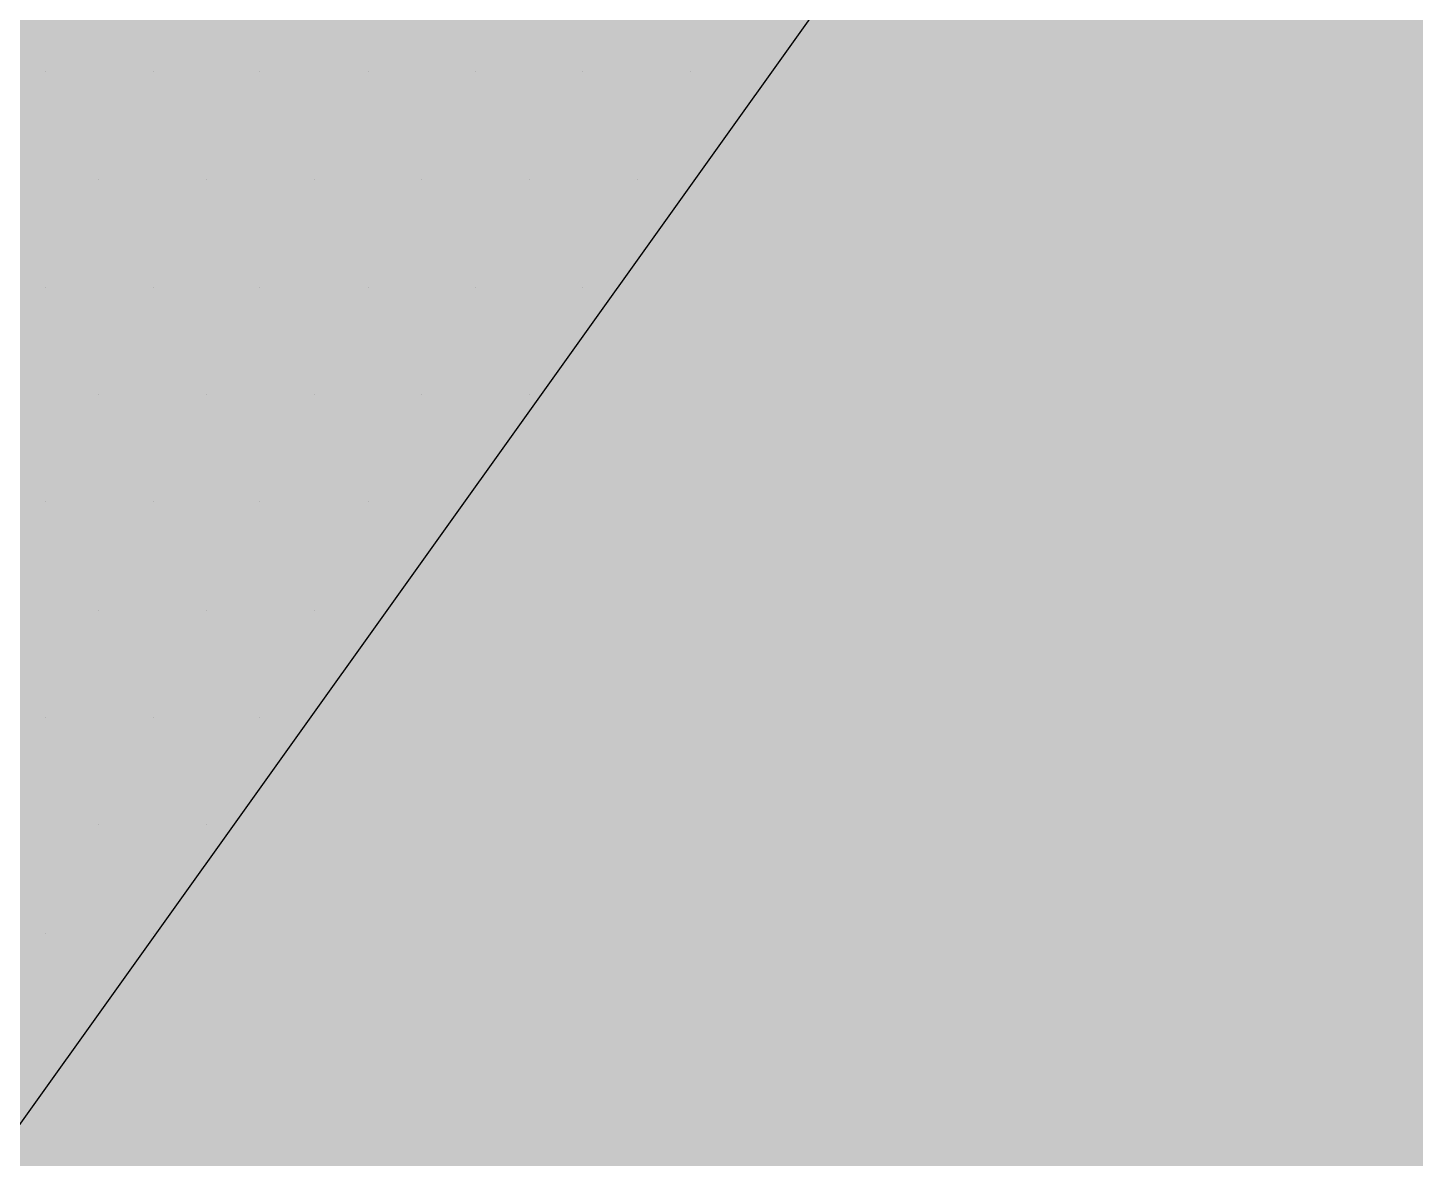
# Paper-space layout 'Layout1' of a CAD drawing. Extents: x -43 to 2298, y -18 to 768.
# Drawn here: x 141.176 to 141.886, y 270.442 to 271.02 of the extents above; entities that cross this region are included whole.
import ezdxf

# ---------------------------------------------------------------- set-up
doc = ezdxf.new("R2010")
doc.units = 0
doc.header["$LTSCALE"] = 2
doc.layers.add('CARTOUCHE', color=7, linetype='Continuous')
doc.layers.add('LOGO', color=7, linetype='Continuous')

# ---------------------------------------------------------------- blocks, each defined once
blk = doc.blocks.new('A$C715108E3')
at = {"layer": 'LOGO', "color": 131}
for p, q in [((-8.0018, 1.6215), (-8.0018, 1.6215)), ((-7.91, 1.6215), (-7.91, 1.6215)), ((-7.8189, 1.6215), (-7.8189, 1.6215)), ((-7.7267, 1.6215), (-7.7267, 1.6215)), ((-7.6348, 1.6215), (-7.6348, 1.6215)), ((-7.5436, 1.6215), (-7.5436, 1.6215)), ((-7.4515, 1.6215), (-7.4515, 1.6215)), ((-7.9564, 1.5302), (-7.9564, 1.5302)), ((-7.8644, 1.5302), (-7.8644, 1.5302)), ((-7.7724, 1.5302), (-7.7724, 1.5302)), ((-7.6809, 1.5302), (-7.6809, 1.5302)), ((-7.5891, 1.5302), (-7.5891, 1.5302)), ((-7.4973, 1.5302), (-7.4973, 1.5302)), ((-8.0018, 1.4378), (-8.0018, 1.4378)), ((-7.91, 1.4378), (-7.91, 1.4378)), ((-7.8189, 1.4378), (-7.8189, 1.4378)), ((-7.7267, 1.4378), (-7.7267, 1.4378)), ((-7.6348, 1.4378), (-7.6348, 1.4378)), ((-7.5436, 1.4378), (-7.5436, 1.4378)), ((-7.9564, 1.3466), (-7.9564, 1.3466)), ((-7.8644, 1.3466), (-7.8644, 1.3466)), ((-7.7724, 1.3466), (-7.7724, 1.3466)), ((-7.6809, 1.3466), (-7.6809, 1.3466)), ((-7.5891, 1.3466), (-7.5891, 1.3466)), ((-8.0018, 1.2549), (-8.0018, 1.2549)), ((-7.91, 1.2549), (-7.91, 1.2549)), ((-7.8189, 1.2549), (-7.8189, 1.2549)), ((-7.7267, 1.2549), (-7.7267, 1.2549)), ((-7.9564, 1.1627), (-7.9564, 1.1627)), ((-7.8644, 1.1627), (-7.8644, 1.1627)), ((-7.7724, 1.1627), (-7.7724, 1.1627)), ((-8.0018, 1.0713), (-8.0018, 1.0713)), ((-7.91, 1.0713), (-7.91, 1.0713)), ((-7.8189, 1.0713), (-7.8189, 1.0713)), ((-7.9564, 0.9798), (-7.9564, 0.9798)), ((-7.8644, 0.9798), (-7.8644, 0.9798)), ((-8.0018, 0.8872), (-8.0018, 0.8872)), ((-7.91, 0.8872), (-7.91, 0.8872))]:
    blk.add_line(p, q, dxfattribs=at)
blk.add_lwpolyline([(-17.4242, -1.4573), (-18.4152, -2.5691), (-18.6566, -2.9311), (-18.705, -3.0278), (-11.9873, -3.7284), (-11.0696, -3.3901), (-10.6346, -2.9311), (-6.8859, 2.3168), (-8.5773, 2.3168), (-9.0123, 2.2688), (-11.5252, -1.2823), (-12.7091, 1.3505), (-13.4102, 1.1331), (-14.1349, 0.795), (-14.1589, 0.6743), (-12.951, -2.0066)], close=True, dxfattribs=at)
blk = doc.blocks.new('A$C581E6685')
at = {"layer": 'CARTOUCHE'}
blk.add_blockref('A$C715108E3', (-31.6739, 36.3189), dxfattribs=at)

psp = doc.layouts.get("Layout1")

# ---------------------------------------------------------------- hatches: boundary and pattern name
at = {"layer": 'CARTOUCHE', "true_color": 0xffffff}
h = psp.add_hatch(color=7, dxfattribs=at)
h.dxf.hatch_style = 1
edge = h.paths.add_edge_path()
edge.add_spline(control_points=[(127.71967, 272.47485), (127.71967, 261.58368), (127.71967, 250.69252), (127.71967, 246.85252), (131.55967, 246.85252), (177.09893, 246.85252), (222.6382, 246.85252), (226.4782, 246.85252), (226.4782, 250.69252), (226.4782, 261.58368), (226.4782, 272.47485), (226.4782, 276.31485), (222.6382, 276.31485), (177.09893, 276.31485), (131.55967, 276.31485), (127.71967, 276.31485), (127.71967, 272.47485)], knot_values=[0, 0, 0, 1, 1, 2.570796, 2.570796, 3.570796, 3.570796, 5.141593, 5.141593, 6.141593, 6.141593, 7.712389, 7.712389, 8.712389, 8.712389, 10.283185, 10.283185, 10.283185], weights=[1, 1, 1, 0.707107, 1, 1, 1, 0.707107, 1, 1, 1, 0.707107, 1, 1, 1, 0.707107, 1], degree=2, periodic=0)

# ---------------------------------------------------------------- linework, layer by layer
at = {"layer": 'CARTOUCHE'}
psp.add_rational_spline([(127.71967, 272.47485), (127.71967, 261.58368), (127.71967, 250.69252), (127.71967, 246.85252), (131.55967, 246.85252), (177.09893, 246.85252), (222.6382, 246.85252), (226.4782, 246.85252), (226.4782, 250.69252), (226.4782, 261.58368), (226.4782, 272.47485), (226.4782, 276.31485), (222.6382, 276.31485), (177.09893, 276.31485), (131.55967, 276.31485), (127.71967, 276.31485), (127.71967, 272.47485)], [1, 1, 1, 0.707106781187, 1, 1, 1, 0.707106781187, 1, 1, 1, 0.707106781187, 1, 1, 1, 0.707106781187, 1], degree=2, knots=[0, 0, 0, 1, 1, 2.570796, 2.570796, 3.570796, 3.570796, 5.141593, 5.141593, 6.141593, 6.141593, 7.712389, 7.712389, 8.712389, 8.712389, 10.283185, 10.283185, 10.283185], dxfattribs=at)

# ---------------------------------------------------------------- block references
at = {"layer": 'CARTOUCHE', "xscale": 0.6, "yscale": 0.6, "zscale": 0.6}
psp.add_blockref('A$C581E6685', (164.99041, 248.2331), dxfattribs=at)

doc.saveas('drawing.dxf')
